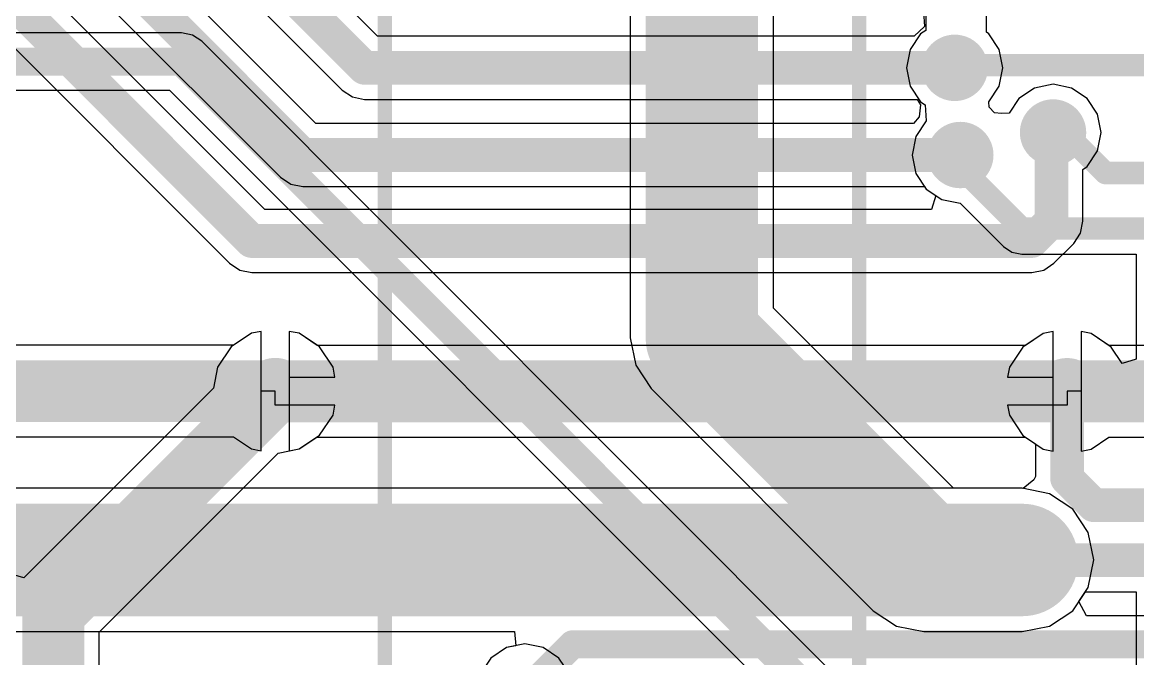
# Model space of a CAD drawing. Header units: millimetres. Extents: x -0.26 to 4.68, y -0.29 to 2.93.
# Drawn here: x 2.835 to 3.2319, y 1.2579 to 1.4841 of the extents above; entities that cross this region are included whole.
import ezdxf

# ---------------------------------------------------------------- set-up
doc = ezdxf.new("R2010")
doc.units = ezdxf.units.MM
doc.header["$MEASUREMENT"] = 0
for name, color, linetype in [('BottomLayer', 5, 'Continuous'), ('BottomSolder', 6, 'Continuous'), ('Mechanical1', 6, 'Continuous'), ('TopLayer', 1, 'Continuous'), ('TopSolder', 216, 'Continuous'), ('ViaHoleLayer', 16, 'Continuous')]:
    doc.layers.add(name, color=color, linetype=linetype)

# ---------------------------------------------------------------- blocks, each defined once
blk = doc.blocks.new('ZIO_101954_95')
at = {"layer": 'Mechanical1', "const_width": 0.005}
blk.add_lwpolyline([(0.719, -1.74), (0.719, 0.057)], dxfattribs=at)
blk = doc.blocks.new('1_5_____RGB_OLED_97')
at = {"layer": 'Mechanical1', "const_width": 0.005}
blk.add_lwpolyline([(0.74, -1.666), (-0.74, -1.666)], dxfattribs=at)

msp = doc.modelspace()

# ---------------------------------------------------------------- hatches: boundary and pattern name
at = {"layer": 'BottomLayer'}
h = msp.add_hatch(color=5, dxfattribs=at)
edge = h.paths.add_edge_path()
edge.add_arc((3.16682, 1.46795), 0.01181, 0, 360)
h = msp.add_hatch(color=5, dxfattribs=at)
edge = h.paths.add_edge_path()
edge.add_arc((3.20182, 1.44495), 0.01181, 0, 360)
h = msp.add_hatch(color=5, dxfattribs=at)
edge = h.paths.add_edge_path()
edge.add_arc((3.16882, 1.43695), 0.01181, 0, 360)
h = msp.add_hatch(color=5, dxfattribs=at)
edge = h.paths.add_edge_path()
edge.add_arc((2.925, 1.353), 0.01181, 0, 360)
h = msp.add_hatch(color=5, dxfattribs=at)
edge = h.paths.add_edge_path()
edge.add_arc((3.20682, 1.35295), 0.01181, 0, 360)
h = msp.add_hatch(color=5, dxfattribs=at)
edge = h.paths.add_edge_path()
edge.add_arc((3.19082, 1.29295), 0.01181, 0, 360)
at = {"layer": 'BottomSolder'}
h = msp.add_hatch(color=6, dxfattribs=at)
edge = h.paths.add_edge_path()
edge.add_arc((3.16682, 1.46795), 0.00591, 0, 360)
h = msp.add_hatch(color=6, dxfattribs=at)
edge = h.paths.add_edge_path()
edge.add_arc((3.20182, 1.44495), 0.00591, 0, 360)
h = msp.add_hatch(color=6, dxfattribs=at)
edge = h.paths.add_edge_path()
edge.add_arc((3.16882, 1.43695), 0.00591, 0, 360)
h = msp.add_hatch(color=6, dxfattribs=at)
edge = h.paths.add_edge_path()
edge.add_arc((2.925, 1.353), 0.00591, 0, 360)
h = msp.add_hatch(color=6, dxfattribs=at)
edge = h.paths.add_edge_path()
edge.add_arc((3.20682, 1.35295), 0.00591, 0, 360)
h = msp.add_hatch(color=6, dxfattribs=at)
edge = h.paths.add_edge_path()
edge.add_arc((3.19082, 1.29295), 0.00591, 0, 360)
at = {"layer": 'TopLayer'}
h = msp.add_hatch(color=1, dxfattribs=at)
edge = h.paths.add_edge_path()
edge.add_arc((3.16682, 1.46795), 0.01181, 0, 360)
h = msp.add_hatch(color=1, dxfattribs=at)
edge = h.paths.add_edge_path()
edge.add_arc((3.20182, 1.44495), 0.01181, 0, 360)
h = msp.add_hatch(color=1, dxfattribs=at)
edge = h.paths.add_edge_path()
edge.add_arc((3.16882, 1.43695), 0.01181, 0, 360)
h = msp.add_hatch(color=1, dxfattribs=at)
edge = h.paths.add_edge_path()
edge.add_arc((2.925, 1.353), 0.01181, 0, 360)
h = msp.add_hatch(color=1, dxfattribs=at)
edge = h.paths.add_edge_path()
edge.add_arc((3.20682, 1.35295), 0.01181, 0, 360)
h = msp.add_hatch(color=1, dxfattribs=at)
edge = h.paths.add_edge_path()
edge.add_arc((3.19082, 1.29295), 0.01181, 0, 360)
at = {"layer": 'TopSolder'}
h = msp.add_hatch(color=216, dxfattribs=at)
edge = h.paths.add_edge_path()
edge.add_arc((3.16682, 1.46795), 0.00591, 0, 360)
h = msp.add_hatch(color=216, dxfattribs=at)
edge = h.paths.add_edge_path()
edge.add_arc((3.20182, 1.44495), 0.00591, 0, 360)
h = msp.add_hatch(color=216, dxfattribs=at)
edge = h.paths.add_edge_path()
edge.add_arc((3.16882, 1.43695), 0.00591, 0, 360)
h = msp.add_hatch(color=216, dxfattribs=at)
edge = h.paths.add_edge_path()
edge.add_arc((2.925, 1.353), 0.00591, 0, 360)
h = msp.add_hatch(color=216, dxfattribs=at)
edge = h.paths.add_edge_path()
edge.add_arc((3.20682, 1.35295), 0.00591, 0, 360)
h = msp.add_hatch(color=216, dxfattribs=at)
edge = h.paths.add_edge_path()
edge.add_arc((3.19082, 1.29295), 0.00591, 0, 360)
at = {"layer": 'ViaHoleLayer'}
h = msp.add_hatch(color=16, dxfattribs=at)
edge = h.paths.add_edge_path()
edge.add_arc((3.16682, 1.46795), 0.00591, 0, 360)
h = msp.add_hatch(color=16, dxfattribs=at)
edge = h.paths.add_edge_path()
edge.add_arc((3.20182, 1.44495), 0.00591, 0, 360)
h = msp.add_hatch(color=16, dxfattribs=at)
edge = h.paths.add_edge_path()
edge.add_arc((3.16882, 1.43695), 0.00591, 0, 360)
h = msp.add_hatch(color=16, dxfattribs=at)
edge = h.paths.add_edge_path()
edge.add_arc((2.925, 1.353), 0.00591, 0, 360)
h = msp.add_hatch(color=16, dxfattribs=at)
edge = h.paths.add_edge_path()
edge.add_arc((3.20682, 1.35295), 0.00591, 0, 360)
h = msp.add_hatch(color=16, dxfattribs=at)
edge = h.paths.add_edge_path()
edge.add_arc((3.19082, 1.29295), 0.00591, 0, 360)

# ---------------------------------------------------------------- linework, layer by layer
at = {"layer": 'BottomLayer'}
for p, q in [((2.96143, 1.47916), (2.72478, 1.71582)), ((2.7122, 1.69667), (2.94886, 1.46002)), ((2.93943, 1.44816), (2.70926, 1.67834)), ((2.69668, 1.65919), (2.92686, 1.42902)), ((2.92128, 1.41758), (2.69498, 1.64388)), ((2.68241, 1.62473), (2.9087, 1.39844)), ((3.15572, 1.48782), (3.15601, 1.48268)), ((3.17814, 1.48061), (3.17814, 1.48662)), ((3.15601, 1.48268), (3.15238, 1.47916)), ((3.15238, 1.47916), (2.96143, 1.47916)), ((3.17894, 1.48007), (3.17814, 1.48061)), ((3.18266, 1.47451), (3.17894, 1.48007)), ((3.18396, 1.46795), (3.18266, 1.47451)), ((3.18266, 1.46139), (3.18396, 1.46795)), ((3.17894, 1.45583), (3.18266, 1.46139)), ((3.20182, 1.46209), (3.19526, 1.46078)), ((3.20838, 1.46078), (3.20182, 1.46209)), ((2.94886, 1.46002), (2.95249, 1.45759)), ((2.95249, 1.45759), (2.95679, 1.45673)), ((3.1897, 1.45707), (3.18623, 1.45188)), ((3.19526, 1.46078), (3.1897, 1.45707)), ((3.21394, 1.45707), (3.20838, 1.46078)), ((3.21766, 1.45151), (3.21394, 1.45707)), ((2.95679, 1.45673), (2.95679, 1.45673)), ((2.95679, 1.45673), (3.15343, 1.45673)), ((3.15343, 1.45673), (3.15459, 1.45474)), ((3.15459, 1.45474), (3.15415, 1.4505)), ((3.17909, 1.45396), (3.17894, 1.45583)), ((3.18098, 1.45198), (3.17909, 1.45396)), ((3.15415, 1.4505), (3.1521, 1.44816)), ((3.18346, 1.45175), (3.18098, 1.45198)), ((3.18623, 1.45188), (3.18346, 1.45175)), ((3.21896, 1.44495), (3.21766, 1.45151)), ((3.1521, 1.44816), (2.93943, 1.44816)), ((3.21766, 1.43839), (3.21896, 1.44495)), ((3.21394, 1.43283), (3.21766, 1.43839)), ((3.21246, 1.43184), (3.21394, 1.43283)), ((3.21246, 1.4134), (3.21246, 1.43184)), ((2.92686, 1.42902), (2.92686, 1.42902)), ((2.92686, 1.42902), (2.93049, 1.42659)), ((2.93049, 1.42659), (2.93479, 1.42573)), ((2.93479, 1.42573), (2.93479, 1.42573)), ((2.93479, 1.42573), (3.1561, 1.42573)), ((3.1561, 1.42573), (3.1567, 1.42483)), ((3.1567, 1.42483), (3.16006, 1.42258)), ((3.16006, 1.42258), (3.15854, 1.41758)), ((3.15854, 1.41758), (2.92128, 1.41758)), ((3.2116, 1.40911), (3.21246, 1.4134)), ((3.21246, 1.4134), (3.21246, 1.4134)), ((3.20214, 1.39844), (3.20917, 1.40547)), ((3.20917, 1.40547), (3.2116, 1.40911)), ((3.20917, 1.40547), (3.20917, 1.40547)), ((2.9087, 1.39844), (2.9087, 1.39844)), ((2.9087, 1.39844), (2.91234, 1.39601)), ((3.19851, 1.39601), (3.20214, 1.39844)), ((2.91234, 1.39601), (2.91663, 1.39515)), ((2.91663, 1.39515), (3.19421, 1.39515)), ((3.19421, 1.39515), (3.19851, 1.39601)), ((3.19421, 1.39515), (3.19421, 1.39515)), ((2.91649, 1.37355), (2.91016, 1.36931)), ((2.92, 1.37424), (2.91649, 1.37355)), ((2.92, 1.353), (2.92, 1.37424)), ((2.93351, 1.37355), (2.93, 1.37424)), ((2.93, 1.37424), (2.93, 1.353)), ((2.93992, 1.36926), (2.93351, 1.37355)), ((3.20182, 1.37419), (3.19831, 1.37349)), ((3.20182, 1.35295), (3.20182, 1.37419)), ((3.21533, 1.37349), (3.21182, 1.37419)), ((3.21182, 1.37419), (3.21182, 1.35295)), ((3.19831, 1.37349), (3.19198, 1.36926)), ((3.22167, 1.36926), (3.21533, 1.37349)), ((2.91016, 1.36931), (2.82776, 1.36931)), ((3.19198, 1.36926), (2.93992, 1.36926)), ((3.2991, 1.36926), (3.22167, 1.36926)), ((2.92, 1.33176), (2.92, 1.353)), ((2.93, 1.353), (2.93, 1.33176)), ((3.20182, 1.3317), (3.20182, 1.35295)), ((3.21182, 1.35295), (3.21182, 1.3317)), ((2.821, 1.33669), (2.91016, 1.33669)), ((2.91016, 1.33669), (2.91649, 1.33245)), ((2.93351, 1.33245), (2.93977, 1.33664)), ((2.93977, 1.33664), (3.19198, 1.33664)), ((3.19198, 1.33664), (3.19831, 1.3324)), ((3.21533, 1.3324), (3.22167, 1.33664)), ((3.22167, 1.33664), (3.2991, 1.33664)), ((2.91649, 1.33245), (2.92, 1.33176)), ((2.93, 1.33176), (2.93351, 1.33245)), ((3.19831, 1.3324), (3.20182, 1.3317)), ((3.21182, 1.3317), (3.21533, 1.3324)), ((3.19082, 1.31844), (2.81961, 1.31844)), ((3.20058, 1.3165), (3.19082, 1.31844)), ((3.20885, 1.31097), (3.20058, 1.3165)), ((3.21437, 1.3027), (3.20885, 1.31097)), ((3.21631, 1.29295), (3.21437, 1.3027)), ((3.21437, 1.28319), (3.21631, 1.29295)), ((3.211, 1.27814), (3.21437, 1.28319)), ((3.21367, 1.27314), (3.211, 1.27814)), ((3.2896, 1.27314), (3.21367, 1.27314)), ((2.80905, 1.26746), (3.01016, 1.26746)), ((3.01016, 1.26746), (3.01065, 1.26246)), ((3.01065, 1.26246), (3.00726, 1.26178)), ((3.00726, 1.26178), (3.0017, 1.25807)), ((3.0017, 1.25807), (2.99799, 1.25251))]:
    msp.add_line(p, q, dxfattribs=at)
for points, const_width in [([(2.71685, 1.70789), (2.95679, 1.46795)], 0.012), ([(2.70133, 1.67041), (2.93479, 1.43695)], 0.012), ([(2.68705, 1.63595), (2.91663, 1.40637)], 0.012), ([(2.95679, 1.46795), (3.16682, 1.46795)], 0.012), ([(3.20124, 1.44437), (3.20182, 1.44495)], 0.012), ([(3.20124, 1.4134), (3.20124, 1.44437)], 0.012), ([(2.93479, 1.43695), (3.16882, 1.43695)], 0.012), ([(3.19421, 1.40637), (3.20124, 1.4134)], 0.012), ([(2.91663, 1.40637), (3.19421, 1.40637)], 0.012), ([(2.821, 1.353), (2.925, 1.353)], 0.022), ([(2.92682, 1.35295), (3.20682, 1.35295)], 0.022), ([(3.20682, 1.35295), (3.31395, 1.35295)], 0.022), ([(2.80905, 1.29295), (3.19082, 1.29295)], 0.04), ([(3.01382, 1.24595), (3.03082, 1.26295)], 0.01), ([(3.03082, 1.26295), (3.29382, 1.26295)], 0.01)]:
    msp.add_lwpolyline(points, dxfattribs=dict(at, const_width=const_width))
for points, const_width in [([(2.95379, 1.46795, 1), (2.95979, 1.46795, 1)], 0.006), ([(2.95379, 1.46795, 1), (2.95979, 1.46795, 1)], 0.006), ([(3.16382, 1.46795, 1), (3.16982, 1.46795, 1)], 0.006), ([(3.19824, 1.44437, 1), (3.20424, 1.44437, 1)], 0.006), ([(3.19824, 1.44437, 1), (3.20424, 1.44437, 1)], 0.006), ([(3.19882, 1.44495, 1), (3.20482, 1.44495, 1)], 0.006), ([(2.93179, 1.43695, 1), (2.93779, 1.43695, 1)], 0.006), ([(2.93179, 1.43695, 1), (2.93779, 1.43695, 1)], 0.006), ([(3.16582, 1.43695, 1), (3.17182, 1.43695, 1)], 0.006), ([(3.19824, 1.4134, 1), (3.20424, 1.4134, 1)], 0.006), ([(3.19824, 1.4134, 1), (3.20424, 1.4134, 1)], 0.006), ([(2.91363, 1.40637, 1), (2.91963, 1.40637, 1)], 0.006), ([(2.91363, 1.40637, 1), (2.91963, 1.40637, 1)], 0.006), ([(3.19121, 1.40637, 1), (3.19721, 1.40637, 1)], 0.006), ([(3.19121, 1.40637, 1), (3.19721, 1.40637, 1)], 0.006), ([(2.9195, 1.353, 1), (2.9305, 1.353, 1)], 0.011), ([(2.92132, 1.35295, 1), (2.93232, 1.35295, 1)], 0.011), ([(3.20132, 1.35295, 1), (3.21232, 1.35295, 1)], 0.011), ([(3.20132, 1.35295, 1), (3.21232, 1.35295, 1)], 0.011), ([(3.18082, 1.29295, 1), (3.20082, 1.29295, 1)], 0.02), ([(3.02832, 1.26295, 1), (3.03332, 1.26295, 1)], 0.005), ([(3.02832, 1.26295, 1), (3.03332, 1.26295, 1)], 0.005)]:
    msp.add_lwpolyline(points, format="xyb", close=True, dxfattribs=dict(at, const_width=const_width))
at = {"layer": 'TopLayer'}
for p, q in [((3.05133, 1.56182), (3.05133, 1.37195)), ((3.10231, 1.38251), (3.10231, 1.55708)), ((3.15651, 1.48729), (3.15651, 1.48128)), ((3.15651, 1.48128), (3.1547, 1.48007)), ((2.8916, 1.48036), (2.71586, 1.48036)), ((2.8955, 1.47959), (2.8916, 1.48036)), ((2.89881, 1.47738), (2.8955, 1.47959)), ((3.22644, 1.14975), (2.89881, 1.47738)), ((3.1547, 1.48007), (3.15099, 1.47451)), ((3.15099, 1.47451), (3.14968, 1.46795)), ((3.14968, 1.46795), (3.15099, 1.46139)), ((3.15099, 1.46139), (3.1547, 1.45583)), ((2.6942, 1.45997), (2.88738, 1.45997)), ((2.88738, 1.45997), (3.21063, 1.13673)), ((3.1547, 1.45583), (3.15626, 1.45479)), ((3.15626, 1.45479), (3.1567, 1.44907)), ((3.1567, 1.44907), (3.15299, 1.44351)), ((3.15299, 1.44351), (3.15168, 1.43695)), ((3.15168, 1.43695), (3.15299, 1.43039)), ((3.15299, 1.43039), (3.1567, 1.42483)), ((3.1567, 1.42483), (3.16226, 1.42111)), ((3.16226, 1.42111), (3.16874, 1.41982)), ((3.16874, 1.41982), (3.1842, 1.40437)), ((3.1842, 1.40437), (3.18718, 1.40238)), ((3.18718, 1.40238), (3.19069, 1.40168)), ((3.19069, 1.40168), (3.23144, 1.40168)), ((3.23144, 1.40168), (3.23144, 1.36436)), ((3.16638, 1.31844), (3.10231, 1.38251)), ((2.91649, 1.37355), (2.90928, 1.36872)), ((2.92, 1.37424), (2.91649, 1.37355)), ((2.92, 1.353), (2.92, 1.37424)), ((2.93351, 1.37355), (2.93, 1.37424)), ((2.93, 1.37424), (2.93, 1.358)), ((2.94072, 1.36872), (2.93351, 1.37355)), ((3.20182, 1.37419), (3.19831, 1.37349)), ((3.20182, 1.35795), (3.20182, 1.37419)), ((3.21533, 1.37349), (3.21182, 1.37419)), ((3.21182, 1.37419), (3.21182, 1.35295)), ((3.05133, 1.37195), (3.05327, 1.36219)), ((3.19831, 1.37349), (3.1911, 1.36867)), ((3.22255, 1.36867), (3.21533, 1.37349)), ((2.90928, 1.36872), (2.90445, 1.36151)), ((2.94555, 1.36151), (2.94072, 1.36872)), ((3.1911, 1.36867), (3.18628, 1.36146)), ((3.22644, 1.36284), (3.22255, 1.36867)), ((3.05327, 1.36219), (3.0588, 1.35392)), ((3.23144, 1.36436), (3.22644, 1.36284)), ((2.90445, 1.36151), (2.90297, 1.35404)), ((2.93, 1.358), (2.94624, 1.358)), ((2.94624, 1.358), (2.94555, 1.36151)), ((3.18628, 1.36146), (3.18558, 1.35795)), ((3.18558, 1.35795), (3.20182, 1.35795)), ((2.90297, 1.35404), (2.83549, 1.28656)), ((3.0588, 1.35392), (3.1378, 1.27492)), ((2.925, 1.353), (2.92, 1.353)), ((2.925, 1.348), (2.925, 1.353)), ((3.21182, 1.35295), (3.20682, 1.35295)), ((3.20682, 1.35295), (3.20682, 1.34795)), ((2.94624, 1.348), (2.925, 1.348)), ((2.94555, 1.34449), (2.94624, 1.348)), ((3.20682, 1.34795), (3.18558, 1.34795)), ((3.18558, 1.34795), (3.18628, 1.34444)), ((2.94072, 1.33728), (2.94555, 1.34449)), ((3.18628, 1.34444), (3.1911, 1.33722)), ((2.93351, 1.33245), (2.94072, 1.33728)), ((3.1911, 1.33722), (3.19561, 1.33421)), ((3.19561, 1.33421), (3.19561, 1.32258)), ((2.86231, 1.26724), (2.92604, 1.33097)), ((2.92604, 1.33097), (2.93351, 1.33245)), ((3.19561, 1.32258), (3.19499, 1.32144)), ((3.19082, 1.31844), (3.16638, 1.31844)), ((3.19122, 1.31836), (3.19082, 1.31844)), ((3.19499, 1.32144), (3.19122, 1.31836)), ((2.83549, 1.28656), (2.83146, 1.28773)), ((3.20885, 1.27492), (3.21332, 1.28162)), ((3.21332, 1.28162), (3.23144, 1.28162)), ((3.23144, 1.28162), (3.23144, 1.24247)), ((3.1378, 1.27492), (3.14607, 1.2694)), ((3.20058, 1.2694), (3.20885, 1.27492)), ((2.86231, 1.12484), (2.86231, 1.26724)), ((3.14607, 1.2694), (3.15582, 1.26746)), ((3.15582, 1.26746), (3.19082, 1.26746)), ((3.19082, 1.26746), (3.20058, 1.2694)), ((3.01382, 1.26309), (3.00726, 1.26178)), ((3.02038, 1.26178), (3.01382, 1.26309)), ((3.00726, 1.26178), (3.0017, 1.25807)), ((3.02594, 1.25807), (3.02038, 1.26178)), ((3.0017, 1.25807), (2.99799, 1.25251)), ((3.02966, 1.25251), (3.02594, 1.25807))]:
    msp.add_line(p, q, dxfattribs=at)
for points, const_width in [([(3.07682, 1.37195), (3.07682, 1.56182)], 0.04), ([(2.65967, 1.47017), (2.8916, 1.47017)], 0.01), ([(2.8916, 1.47017), (3.22082, 1.14095)], 0.01), ([(3.16682, 1.46795), (3.1678, 1.46893)], 0.008), ([(3.1678, 1.46893), (3.26499, 1.46893)], 0.008), ([(3.20182, 1.44495), (3.20605, 1.44495)], 0.008), ([(3.20605, 1.44495), (3.22046, 1.43054)], 0.008), ([(3.16882, 1.43695), (3.17181, 1.43396)], 0.008), ([(3.17181, 1.42973), (3.17181, 1.43396)], 0.008), ([(3.17181, 1.42973), (3.19069, 1.41085)], 0.008), ([(3.22046, 1.43054), (3.26597, 1.43054)], 0.008), ([(3.19069, 1.41085), (3.26597, 1.41085)], 0.008), ([(3.07682, 1.37195), (3.15582, 1.29295)], 0.04), ([(2.846, 1.274), (2.925, 1.353)], 0.022), ([(3.20682, 1.32195), (3.20682, 1.35195)], 0.012), ([(3.20682, 1.32195), (3.21634, 1.31243)], 0.012), ([(3.21634, 1.31243), (3.26597, 1.31243)], 0.012), ([(3.15582, 1.29295), (3.19082, 1.29295)], 0.04), ([(3.19082, 1.29295), (3.19093, 1.29284)], 0.012), ([(3.19093, 1.29284), (3.26597, 1.29284)], 0.012), ([(2.846, 1.11), (2.846, 1.274)], 0.022)]:
    msp.add_lwpolyline(points, dxfattribs=dict(at, const_width=const_width))
for points, const_width in [([(2.8891, 1.47017, 1), (2.8941, 1.47017, 1)], 0.005), ([(2.8891, 1.47017, 1), (2.8941, 1.47017, 1)], 0.005), ([(3.1658, 1.46893, 1), (3.1698, 1.46893, 1)], 0.004), ([(3.1658, 1.46893, 1), (3.1698, 1.46893, 1)], 0.004), ([(3.16482, 1.46795, 1), (3.16882, 1.46795, 1)], 0.004), ([(3.19982, 1.44495, 1), (3.20382, 1.44495, 1)], 0.004), ([(3.20405, 1.44495, 1), (3.20805, 1.44495, 1)], 0.004), ([(3.20405, 1.44495, 1), (3.20805, 1.44495, 1)], 0.004), ([(3.16682, 1.43695, 1), (3.17082, 1.43695, 1)], 0.004), ([(3.16981, 1.43396, 1), (3.17381, 1.43396, 1)], 0.004), ([(3.16981, 1.43396, 1), (3.17381, 1.43396, 1)], 0.004), ([(3.16981, 1.42973, 1), (3.17381, 1.42973, 1)], 0.004), ([(3.16981, 1.42973, 1), (3.17381, 1.42973, 1)], 0.004), ([(3.21846, 1.43054, 1), (3.22246, 1.43054, 1)], 0.004), ([(3.21846, 1.43054, 1), (3.22246, 1.43054, 1)], 0.004), ([(3.18869, 1.41085, 1), (3.19269, 1.41085, 1)], 0.004), ([(3.18869, 1.41085, 1), (3.19269, 1.41085, 1)], 0.004), ([(3.06682, 1.37195, 1), (3.08682, 1.37195, 1)], 0.02), ([(3.06682, 1.37195, 1), (3.08682, 1.37195, 1)], 0.02), ([(2.9195, 1.353, 1), (2.9305, 1.353, 1)], 0.011), ([(3.20382, 1.35195, 1), (3.20982, 1.35195, 1)], 0.006), ([(3.20382, 1.32195, 1), (3.20982, 1.32195, 1)], 0.006), ([(3.20382, 1.32195, 1), (3.20982, 1.32195, 1)], 0.006), ([(3.21334, 1.31243, 1), (3.21934, 1.31243, 1)], 0.006), ([(3.21334, 1.31243, 1), (3.21934, 1.31243, 1)], 0.006), ([(3.14582, 1.29295, 1), (3.16582, 1.29295, 1)], 0.02), ([(3.14582, 1.29295, 1), (3.16582, 1.29295, 1)], 0.02), ([(3.18082, 1.29295, 1), (3.20082, 1.29295, 1)], 0.02), ([(3.18782, 1.29295, 1), (3.19382, 1.29295, 1)], 0.006), ([(3.18793, 1.29284, 1), (3.19393, 1.29284, 1)], 0.006), ([(3.18793, 1.29284, 1), (3.19393, 1.29284, 1)], 0.006), ([(2.8405, 1.274, 1), (2.8515, 1.274, 1)], 0.011), ([(2.8405, 1.274, 1), (2.8515, 1.274, 1)], 0.011)]:
    msp.add_lwpolyline(points, format="xyb", close=True, dxfattribs=dict(at, const_width=const_width))

# ---------------------------------------------------------------- block references
msp.add_blockref('ZIO_101954_95', (2.245, 2.22))
at = {"rotation": 90}
msp.add_blockref('1_5_____RGB_OLED_97', (1.46682, 1.37895), dxfattribs=at)

doc.saveas('drawing.dxf')
